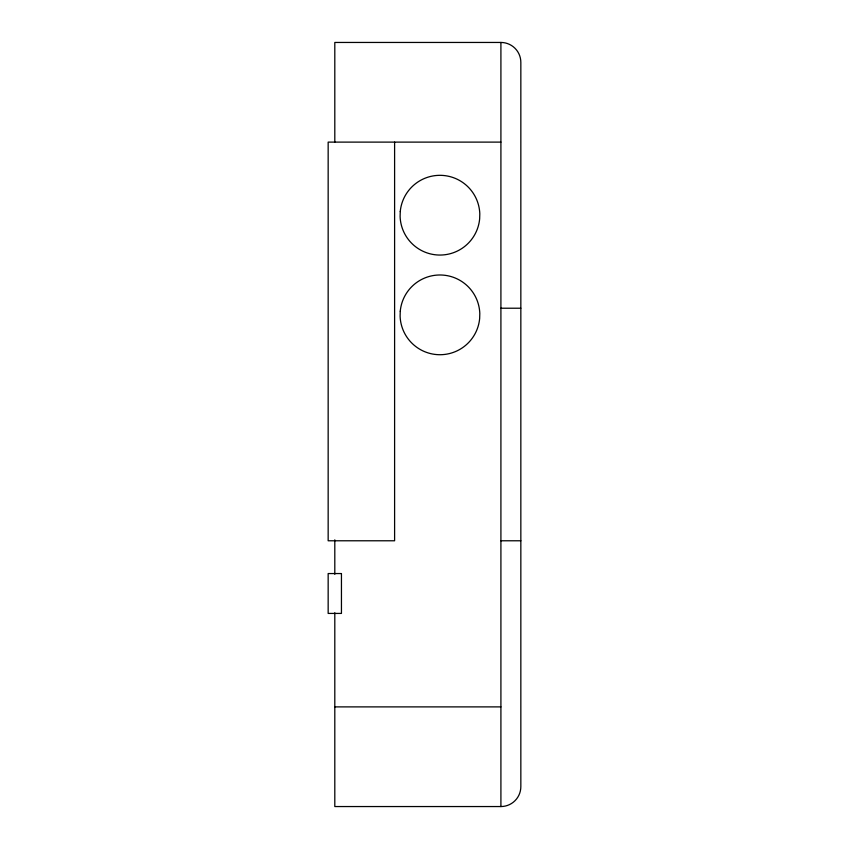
<?xml version="1.0" encoding="UTF-8"?>
<svg xmlns="http://www.w3.org/2000/svg" width="849" height="849" viewBox="0 0 849 849"><rect width="100%" height="100%" fill="white"/><g stroke="black" fill="none" stroke-linecap="round" stroke-linejoin="round"><path stroke-width="1.27" d="M334.803 612.755L334.803 806.55L500.91 806.55A19.93 19.93 0 0 0 520.84 786.62L520.84 62.38A19.93 19.93 0 0 0 500.91 42.45L334.803 42.45L334.803 142.112M500.91 142.112L328.16 142.112L328.16 540.781L394.605 540.781L394.605 142.112M500.91 308.219L520.84 308.219M500.91 540.781L520.84 540.781M334.803 706.888L500.91 706.888M500.91 42.45L500.91 806.55M334.803 539.837L334.803 574.306M400.261 211.528L400.112 216.537A39.871 39.871 0 0 0 438.795 255.04A39.871 39.871 0 0 0 479.653 218.84L479.802 213.842A39.871 39.871 0 0 0 441.109 175.34A39.871 39.871 0 0 0 400.261 211.528M400.261 311.19L400.112 316.199A39.871 39.871 0 0 0 438.795 354.702A39.871 39.871 0 0 0 479.653 318.513L479.802 313.504A39.871 39.871 0 0 0 441.109 275.002A39.871 39.871 0 0 0 400.261 311.19M341.447 573.553L328.16 573.553L328.16 613.424L341.447 613.424L341.447 573.553"/></g></svg>
